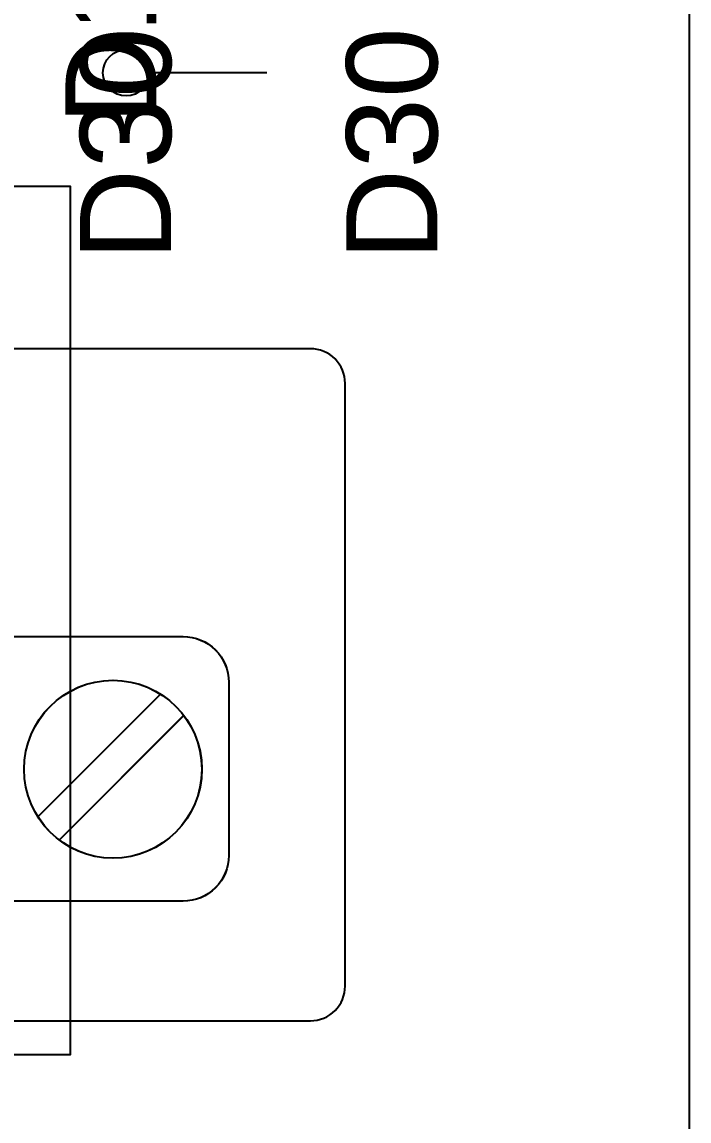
# Model space of a CAD drawing. Extents: x 1 to 47, y 1 to 35.
# Drawn here: x 44.206 to 44.782, y 11.641 to 12.59 of the extents above; entities that cross this region are included whole.
import ezdxf

# ---------------------------------------------------------------- set-up
doc = ezdxf.new("R2010")
doc.units = 0
doc.header["$MEASUREMENT"] = 0
for name, color, linetype in [('10_00______DWG_', 7, 'CONTINUOUS'), ('6_01__9-_0-___10__RTD_INPU', 7, 'CONTINUOUS'), ('6_02__9-_B-___10__RTD_INPU', 7, 'CONTINUOUS'), ('6_03__9-_1-___10__RTD_INPU', 7, 'CONTINUOUS'), ('6_04__9-_C-___10__RTD_INPU', 7, 'CONTINUOUS'), ('6_05__9-_D-___10__RTD_INPU', 7, 'CONTINUOUS'), ('6_06__9-_2A___10__RTD_INPU', 7, 'CONTINUOUS'), ('6_07__9-_2B___10__RTD_INPU', 7, 'CONTINUOUS'), ('6_08__9-_2C___10__RTD_INPU', 7, 'CONTINUOUS'), ('6_09__9-_2D___10__RTD_INPU', 7, 'CONTINUOUS'), ('6_10__9-_2G___10__RTD_INPU', 7, 'CONTINUOUS'), ('6_11__9-_3-___10__RTD_INPU', 7, 'CONTINUOUS'), ('6_12__9-_4-___10__RTD_INPU', 7, 'CONTINUOUS'), ('6_13__9-_5-___10__RTD_INPU', 7, 'CONTINUOUS'), ('6_14__9-_6-___10__RTD_INPU', 7, 'CONTINUOUS'), ('6_15__9-_70___10__RTD_INPU', 7, 'CONTINUOUS'), ('6_16__9-_L0___10__RTD_INPU', 7, 'CONTINUOUS'), ('6_17__9-_77___10__RTD_INPU', 7, 'CONTINUOUS'), ('6_18__9-_7-___10__RTD_INPU', 7, 'CONTINUOUS'), ('6_19__9-_L-___10__RTD_INPU', 7, 'CONTINUOUS'), ('7_01__0-__EMPTY', 7, 'CONTINUOUS'), ('7_02__B-___3__DI___4__DO__', 7, 'CONTINUOUS'), ('7_03__1-___4__DI___4__DO__', 7, 'CONTINUOUS'), ('7_04__C-___4__DI___4__DO__', 7, 'CONTINUOUS'), ('7_05__D-___4__DI___3__DO__', 7, 'CONTINUOUS'), ('7_06__2A___8__FORM_A_DO', 7, 'CONTINUOUS'), ('7_07__2B___8__FORM_B_DO', 7, 'CONTINUOUS'), ('7_08__2C___8__DO__6__FORM_', 7, 'CONTINUOUS'), ('7_09__2D___8__DO__2__FORM_', 7, 'CONTINUOUS'), ('7_10__2G___8__DO__4__FORM_', 7, 'CONTINUOUS'), ('7_11__3-___8__DI', 7, 'CONTINUOUS'), ('7_12__4-___14__DI', 7, 'CONTINUOUS'), ('7_13__5-___8__AI', 7, 'CONTINUOUS'), ('7_14__6-___4__AI____4__AO', 7, 'CONTINUOUS'), ('7_15__70___2__AVI____4__AF', 7, 'CONTINUOUS'), ('7_16__L0___2__LEA_AVI____4', 7, 'CONTINUOUS'), ('7_17__77___8__AFDI', 7, 'CONTINUOUS'), ('7_18__7-___2__AVI____7__DI', 7, 'CONTINUOUS'), ('7_19__L-___2__AVI____7__DI', 7, 'CONTINUOUS')]:
    doc.layers.add(name, color=color, linetype=linetype)
doc.styles.add('ARIAL', font='arial.ttf')

msp = doc.modelspace()

# ---------------------------------------------------------------- linework, layer by layer
at = {"layer": '10_00______DWG_'}
msp.add_lwpolyline([(39.7527, 17.06289), (44.41805, 17.06289, -0.414214), (44.49679, 16.98415), (44.49679, 16.89556, 0.414214), (44.6149, 16.77745), (44.70349, 16.77745, -0.414214), (44.78223, 16.69871), (44.78223, 10.1436, -0.414214), (44.70349, 10.06486), (44.6149, 10.06486, 0.414214), (44.49679, 9.94675), (44.49679, 9.85816, -0.414214), (44.41805, 9.77942), (39.7527, 9.77942, -0.414214), (39.67396, 9.85816), (39.67396, 9.94675, 0.414214), (39.55585, 10.06486), (39.46727, 10.06486, -0.414214), (39.38853, 10.1436), (39.38853, 16.69871, -0.414214), (39.46727, 16.77745), (39.55585, 16.77745, 0.414214), (39.67396, 16.89556), (39.67396, 16.98415, -0.414214)], format="xyb", close=True, dxfattribs=at)
at = {"layer": '6_01__9-_0-___10__RTD_INPU'}
msp.add_lwpolyline([(42.83253, 11.72769), (43.79776, 11.72769, 0.414214), (43.82765, 11.75758), (43.82765, 11.77269), (44.06765, 11.77269), (44.06765, 11.75758, 0.414214), (44.09753, 11.72769), (44.45526, 11.72769, 0.414973), (44.48515, 11.75758), (44.48515, 12.2778, 0.414973), (44.45526, 12.30769), (44.09753, 12.30769, 0.414214), (44.06765, 12.2778), (44.06765, 12.26269), (43.82765, 12.26269), (43.82765, 12.2778, 0.414214), (43.79776, 12.30769), (42.83253, 12.30769, 0.414214)], format="xyb", dxfattribs=at)
at = {"layer": '6_02__9-_B-___10__RTD_INPU'}
msp.add_lwpolyline([(44.18455, 12.05924), (44.34518, 12.05924, -0.414214), (44.38455, 12.01987), (44.38455, 11.87029, -0.414214), (44.34519, 11.83092), (44.18455, 11.83092)], format="xyb", dxfattribs=at)
for points in [[(44.21968, 11.90374), (44.32561, 12.00965)], [(44.23806, 11.88369), (44.34565, 11.99127)]]:
    msp.add_lwpolyline(points, dxfattribs=at)
msp.add_circle((44.28455, 11.94478), 0.07677, dxfattribs=at)
at = {"layer": '6_03__9-_1-___10__RTD_INPU'}
msp.add_lwpolyline([(44.18455, 12.05924), (44.34518, 12.05924, -0.414214), (44.38455, 12.01987), (44.38455, 11.87029, -0.414214), (44.34519, 11.83092), (44.18455, 11.83092)], format="xyb", dxfattribs=at)
for points in [[(44.21968, 11.90374), (44.32561, 12.00965)], [(44.23806, 11.88369), (44.34565, 11.99127)]]:
    msp.add_lwpolyline(points, dxfattribs=at)
msp.add_circle((44.28455, 11.94478), 0.07677, dxfattribs=at)
at = {"layer": '6_04__9-_C-___10__RTD_INPU'}
msp.add_lwpolyline([(44.18455, 12.05924), (44.34518, 12.05924, -0.414214), (44.38455, 12.01987), (44.38455, 11.87029, -0.414214), (44.34519, 11.83092), (44.18455, 11.83092)], format="xyb", dxfattribs=at)
for points in [[(44.21968, 11.90374), (44.32561, 12.00965)], [(44.23806, 11.88369), (44.34565, 11.99127)]]:
    msp.add_lwpolyline(points, dxfattribs=at)
msp.add_circle((44.28455, 11.94478), 0.07677, dxfattribs=at)
at = {"layer": '6_05__9-_D-___10__RTD_INPU'}
msp.add_lwpolyline([(44.18455, 12.05924), (44.34518, 12.05924, -0.414214), (44.38455, 12.01987), (44.38455, 11.87029, -0.414214), (44.34519, 11.83092), (44.18455, 11.83092)], format="xyb", dxfattribs=at)
for points in [[(44.21968, 11.90374), (44.32561, 12.00965)], [(44.23806, 11.88369), (44.34565, 11.99127)]]:
    msp.add_lwpolyline(points, dxfattribs=at)
msp.add_circle((44.28455, 11.94478), 0.07677, dxfattribs=at)
at = {"layer": '6_06__9-_2A___10__RTD_INPU'}
msp.add_lwpolyline([(44.18455, 12.05924), (44.34518, 12.05924, -0.414214), (44.38455, 12.01987), (44.38455, 11.87029, -0.414214), (44.34519, 11.83092), (44.18455, 11.83092)], format="xyb", dxfattribs=at)
for points in [[(44.21968, 11.90374), (44.32561, 12.00965)], [(44.23806, 11.88369), (44.34565, 11.99127)]]:
    msp.add_lwpolyline(points, dxfattribs=at)
msp.add_circle((44.28455, 11.94478), 0.07677, dxfattribs=at)
at = {"layer": '6_07__9-_2B___10__RTD_INPU'}
msp.add_lwpolyline([(44.18455, 12.05924), (44.34518, 12.05924, -0.414214), (44.38455, 12.01987), (44.38455, 11.87029, -0.414214), (44.34519, 11.83092), (44.18455, 11.83092)], format="xyb", dxfattribs=at)
for points in [[(44.21968, 11.90374), (44.32561, 12.00965)], [(44.23806, 11.88369), (44.34565, 11.99127)]]:
    msp.add_lwpolyline(points, dxfattribs=at)
msp.add_circle((44.28455, 11.94478), 0.07677, dxfattribs=at)
at = {"layer": '6_08__9-_2C___10__RTD_INPU'}
msp.add_lwpolyline([(44.18455, 12.05924), (44.34518, 12.05924, -0.414214), (44.38455, 12.01987), (44.38455, 11.87029, -0.414214), (44.34519, 11.83092), (44.18455, 11.83092)], format="xyb", dxfattribs=at)
for points in [[(44.21968, 11.90374), (44.32561, 12.00965)], [(44.23806, 11.88369), (44.34565, 11.99127)]]:
    msp.add_lwpolyline(points, dxfattribs=at)
msp.add_circle((44.28455, 11.94478), 0.07677, dxfattribs=at)
at = {"layer": '6_09__9-_2D___10__RTD_INPU'}
msp.add_lwpolyline([(44.18455, 12.05924), (44.34518, 12.05924, -0.414214), (44.38455, 12.01987), (44.38455, 11.87029, -0.414214), (44.34519, 11.83092), (44.18455, 11.83092)], format="xyb", dxfattribs=at)
for points in [[(44.21968, 11.90374), (44.32561, 12.00965)], [(44.23806, 11.88369), (44.34565, 11.99127)]]:
    msp.add_lwpolyline(points, dxfattribs=at)
msp.add_circle((44.28455, 11.94478), 0.07677, dxfattribs=at)
at = {"layer": '6_10__9-_2G___10__RTD_INPU'}
msp.add_lwpolyline([(44.18455, 12.05924), (44.34518, 12.05924, -0.414214), (44.38455, 12.01987), (44.38455, 11.87029, -0.414214), (44.34519, 11.83092), (44.18455, 11.83092)], format="xyb", dxfattribs=at)
for points in [[(44.21968, 11.90374), (44.32561, 12.00965)], [(44.23806, 11.88369), (44.34565, 11.99127)]]:
    msp.add_lwpolyline(points, dxfattribs=at)
msp.add_circle((44.28455, 11.94478), 0.07677, dxfattribs=at)
at = {"layer": '6_11__9-_3-___10__RTD_INPU'}
msp.add_lwpolyline([(44.18455, 12.05924), (44.34518, 12.05924, -0.414214), (44.38455, 12.01987), (44.38455, 11.87029, -0.414214), (44.34519, 11.83092), (44.18455, 11.83092)], format="xyb", dxfattribs=at)
for points in [[(44.21968, 11.90374), (44.32561, 12.00965)], [(44.23806, 11.88369), (44.34565, 11.99127)]]:
    msp.add_lwpolyline(points, dxfattribs=at)
msp.add_circle((44.28455, 11.94478), 0.07677, dxfattribs=at)
at = {"layer": '6_12__9-_4-___10__RTD_INPU'}
msp.add_lwpolyline([(44.18455, 12.05924), (44.34518, 12.05924, -0.414214), (44.38455, 12.01987), (44.38455, 11.87029, -0.414214), (44.34519, 11.83092), (44.18455, 11.83092)], format="xyb", dxfattribs=at)
for points in [[(44.21968, 11.90374), (44.32561, 12.00965)], [(44.23806, 11.88369), (44.34565, 11.99127)]]:
    msp.add_lwpolyline(points, dxfattribs=at)
msp.add_circle((44.28455, 11.94478), 0.07677, dxfattribs=at)
at = {"layer": '6_13__9-_5-___10__RTD_INPU'}
msp.add_lwpolyline([(44.18455, 12.05924), (44.34518, 12.05924, -0.414214), (44.38455, 12.01987), (44.38455, 11.87029, -0.414214), (44.34519, 11.83092), (44.18455, 11.83092)], format="xyb", dxfattribs=at)
for points in [[(44.21968, 11.90374), (44.32561, 12.00965)], [(44.23806, 11.88369), (44.34565, 11.99127)]]:
    msp.add_lwpolyline(points, dxfattribs=at)
msp.add_circle((44.28455, 11.94478), 0.07677, dxfattribs=at)
at = {"layer": '6_14__9-_6-___10__RTD_INPU'}
msp.add_lwpolyline([(44.18455, 12.05924), (44.34518, 12.05924, -0.414214), (44.38455, 12.01987), (44.38455, 11.87029, -0.414214), (44.34519, 11.83092), (44.18455, 11.83092)], format="xyb", dxfattribs=at)
for points in [[(44.21968, 11.90374), (44.32561, 12.00965)], [(44.23806, 11.88369), (44.34565, 11.99127)]]:
    msp.add_lwpolyline(points, dxfattribs=at)
msp.add_circle((44.28455, 11.94478), 0.07677, dxfattribs=at)
at = {"layer": '6_15__9-_70___10__RTD_INPU'}
msp.add_line((44.41747, 12.54589), (44.31585, 12.54589), dxfattribs=at)
msp.add_lwpolyline([(42.27038, 12.44794), (44.24768, 12.44794), (44.24768, 11.69823), (42.27038, 11.69823)], close=True, dxfattribs=at)
msp.add_circle((44.2959, 12.54587), 0.01996, dxfattribs=at)
at = {"layer": '6_16__9-_L0___10__RTD_INPU'}
msp.add_line((44.41747, 12.54589), (44.31585, 12.54589), dxfattribs=at)
msp.add_lwpolyline([(42.27038, 12.44794), (44.24768, 12.44794), (44.24768, 11.69823), (42.27038, 11.69823)], close=True, dxfattribs=at)
msp.add_circle((44.2959, 12.54587), 0.01996, dxfattribs=at)
at = {"layer": '6_17__9-_77___10__RTD_INPU'}
msp.add_line((44.41747, 12.54589), (44.31585, 12.54589), dxfattribs=at)
msp.add_lwpolyline([(42.27038, 12.44794), (44.24768, 12.44794), (44.24768, 11.69823), (42.27038, 11.69823)], close=True, dxfattribs=at)
msp.add_circle((44.2959, 12.54587), 0.01996, dxfattribs=at)
at = {"layer": '6_18__9-_7-___10__RTD_INPU'}
msp.add_line((44.41747, 12.54589), (44.31585, 12.54589), dxfattribs=at)
msp.add_lwpolyline([(44.18455, 12.05924), (44.34518, 12.05924, -0.414214), (44.38455, 12.01987), (44.38455, 11.87029, -0.414214), (44.34519, 11.83092), (44.18455, 11.83092)], format="xyb", dxfattribs=at)
for points in [[(44.21968, 11.90374), (44.32561, 12.00965)], [(44.23806, 11.88369), (44.34565, 11.99127)]]:
    msp.add_lwpolyline(points, dxfattribs=at)
for centre, radius in [((44.2959, 12.54587), 0.01996), ((44.28455, 11.94478), 0.07677)]:
    msp.add_circle(centre, radius, dxfattribs=at)
at = {"layer": '6_19__9-_L-___10__RTD_INPU'}
msp.add_line((44.41747, 12.54589), (44.31585, 12.54589), dxfattribs=at)
msp.add_lwpolyline([(44.18455, 12.05924), (44.34518, 12.05924, -0.414214), (44.38455, 12.01987), (44.38455, 11.87029, -0.414214), (44.34519, 11.83092), (44.18455, 11.83092)], format="xyb", dxfattribs=at)
for points in [[(44.21968, 11.90374), (44.32561, 12.00965)], [(44.23806, 11.88369), (44.34565, 11.99127)]]:
    msp.add_lwpolyline(points, dxfattribs=at)
for centre, radius in [((44.2959, 12.54587), 0.01996), ((44.28455, 11.94478), 0.07677)]:
    msp.add_circle(centre, radius, dxfattribs=at)
at = {"layer": '7_01__0-__EMPTY'}
msp.add_lwpolyline([(42.83253, 11.72769), (43.79776, 11.72769, 0.414214), (43.82765, 11.75758), (43.82765, 11.77269), (44.06765, 11.77269), (44.06765, 11.75758, 0.414214), (44.09753, 11.72769), (44.45526, 11.72769, 0.414973), (44.48515, 11.75758), (44.48515, 12.2778, 0.414973), (44.45526, 12.30769), (44.09753, 12.30769, 0.414214), (44.06765, 12.2778), (44.06765, 12.26269), (43.82765, 12.26269), (43.82765, 12.2778, 0.414214), (43.79776, 12.30769), (42.83253, 12.30769, 0.414214)], format="xyb", dxfattribs=at)
at = {"layer": '7_02__B-___3__DI___4__DO__'}
msp.add_lwpolyline([(44.18467, 12.05924), (44.3453, 12.05924, -0.414214), (44.38467, 12.01987), (44.38467, 11.87029, -0.414214), (44.34531, 11.83092), (44.18467, 11.83092)], format="xyb", dxfattribs=at)
for points in [[(44.2198, 11.90374), (44.32573, 12.00965)], [(44.23818, 11.88369), (44.34577, 11.99127)]]:
    msp.add_lwpolyline(points, dxfattribs=at)
msp.add_circle((44.28468, 11.94478), 0.07677, dxfattribs=at)
at = {"layer": '7_03__1-___4__DI___4__DO__'}
msp.add_lwpolyline([(44.18467, 12.05924), (44.3453, 12.05924, -0.414214), (44.38467, 12.01987), (44.38467, 11.87029, -0.414214), (44.34531, 11.83092), (44.18467, 11.83092)], format="xyb", dxfattribs=at)
for points in [[(44.2198, 11.90374), (44.32573, 12.00965)], [(44.23818, 11.88369), (44.34577, 11.99127)]]:
    msp.add_lwpolyline(points, dxfattribs=at)
msp.add_circle((44.28468, 11.94478), 0.07677, dxfattribs=at)
at = {"layer": '7_04__C-___4__DI___4__DO__'}
msp.add_lwpolyline([(44.18467, 12.05924), (44.3453, 12.05924, -0.414214), (44.38467, 12.01987), (44.38467, 11.87029, -0.414214), (44.34531, 11.83092), (44.18467, 11.83092)], format="xyb", dxfattribs=at)
for points in [[(44.2198, 11.90374), (44.32573, 12.00965)], [(44.23818, 11.88369), (44.34577, 11.99127)]]:
    msp.add_lwpolyline(points, dxfattribs=at)
msp.add_circle((44.28468, 11.94478), 0.07677, dxfattribs=at)
at = {"layer": '7_05__D-___4__DI___3__DO__'}
msp.add_lwpolyline([(44.18467, 12.05924), (44.3453, 12.05924, -0.414214), (44.38467, 12.01987), (44.38467, 11.87029, -0.414214), (44.34531, 11.83092), (44.18467, 11.83092)], format="xyb", dxfattribs=at)
for points in [[(44.2198, 11.90374), (44.32573, 12.00965)], [(44.23818, 11.88369), (44.34577, 11.99127)]]:
    msp.add_lwpolyline(points, dxfattribs=at)
msp.add_circle((44.28468, 11.94478), 0.07677, dxfattribs=at)
at = {"layer": '7_06__2A___8__FORM_A_DO'}
msp.add_lwpolyline([(44.18467, 12.05924), (44.3453, 12.05924, -0.414214), (44.38467, 12.01987), (44.38467, 11.87029, -0.414214), (44.34531, 11.83092), (44.18467, 11.83092)], format="xyb", dxfattribs=at)
for points in [[(44.2198, 11.90374), (44.32573, 12.00965)], [(44.23818, 11.88369), (44.34577, 11.99127)]]:
    msp.add_lwpolyline(points, dxfattribs=at)
msp.add_circle((44.28468, 11.94478), 0.07677, dxfattribs=at)
at = {"layer": '7_07__2B___8__FORM_B_DO'}
msp.add_lwpolyline([(44.18467, 12.05924), (44.3453, 12.05924, -0.414214), (44.38467, 12.01987), (44.38467, 11.87029, -0.414214), (44.34531, 11.83092), (44.18467, 11.83092)], format="xyb", dxfattribs=at)
for points in [[(44.2198, 11.90374), (44.32573, 12.00965)], [(44.23818, 11.88369), (44.34577, 11.99127)]]:
    msp.add_lwpolyline(points, dxfattribs=at)
msp.add_circle((44.28468, 11.94478), 0.07677, dxfattribs=at)
at = {"layer": '7_08__2C___8__DO__6__FORM_'}
msp.add_lwpolyline([(44.18467, 12.05924), (44.3453, 12.05924, -0.414214), (44.38467, 12.01987), (44.38467, 11.87029, -0.414214), (44.34531, 11.83092), (44.18467, 11.83092)], format="xyb", dxfattribs=at)
for points in [[(44.2198, 11.90374), (44.32573, 12.00965)], [(44.23818, 11.88369), (44.34577, 11.99127)]]:
    msp.add_lwpolyline(points, dxfattribs=at)
msp.add_circle((44.28468, 11.94478), 0.07677, dxfattribs=at)
at = {"layer": '7_09__2D___8__DO__2__FORM_'}
msp.add_lwpolyline([(44.18467, 12.05924), (44.3453, 12.05924, -0.414214), (44.38467, 12.01987), (44.38467, 11.87029, -0.414214), (44.34531, 11.83092), (44.18467, 11.83092)], format="xyb", dxfattribs=at)
for points in [[(44.2198, 11.90374), (44.32573, 12.00965)], [(44.23818, 11.88369), (44.34577, 11.99127)]]:
    msp.add_lwpolyline(points, dxfattribs=at)
msp.add_circle((44.28468, 11.94478), 0.07677, dxfattribs=at)
at = {"layer": '7_10__2G___8__DO__4__FORM_'}
msp.add_lwpolyline([(44.18467, 12.05924), (44.3453, 12.05924, -0.414214), (44.38467, 12.01987), (44.38467, 11.87029, -0.414214), (44.34531, 11.83092), (44.18467, 11.83092)], format="xyb", dxfattribs=at)
for points in [[(44.2198, 11.90374), (44.32573, 12.00965)], [(44.23818, 11.88369), (44.34577, 11.99127)]]:
    msp.add_lwpolyline(points, dxfattribs=at)
msp.add_circle((44.28468, 11.94478), 0.07677, dxfattribs=at)
at = {"layer": '7_11__3-___8__DI'}
msp.add_lwpolyline([(44.18467, 12.05924), (44.3453, 12.05924, -0.414214), (44.38467, 12.01987), (44.38467, 11.87029, -0.414214), (44.34531, 11.83092), (44.18467, 11.83092)], format="xyb", dxfattribs=at)
for points in [[(44.2198, 11.90374), (44.32573, 12.00965)], [(44.23818, 11.88369), (44.34577, 11.99127)]]:
    msp.add_lwpolyline(points, dxfattribs=at)
msp.add_circle((44.28468, 11.94478), 0.07677, dxfattribs=at)
at = {"layer": '7_12__4-___14__DI'}
msp.add_lwpolyline([(44.18467, 12.05924), (44.3453, 12.05924, -0.414214), (44.38467, 12.01987), (44.38467, 11.87029, -0.414214), (44.34531, 11.83092), (44.18467, 11.83092)], format="xyb", dxfattribs=at)
for points in [[(44.2198, 11.90374), (44.32573, 12.00965)], [(44.23818, 11.88369), (44.34577, 11.99127)]]:
    msp.add_lwpolyline(points, dxfattribs=at)
msp.add_circle((44.28468, 11.94478), 0.07677, dxfattribs=at)
at = {"layer": '7_13__5-___8__AI'}
msp.add_lwpolyline([(44.18467, 12.05924), (44.3453, 12.05924, -0.414214), (44.38467, 12.01987), (44.38467, 11.87029, -0.414214), (44.34531, 11.83092), (44.18467, 11.83092)], format="xyb", dxfattribs=at)
for points in [[(44.2198, 11.90374), (44.32573, 12.00965)], [(44.23818, 11.88369), (44.34577, 11.99127)]]:
    msp.add_lwpolyline(points, dxfattribs=at)
msp.add_circle((44.28468, 11.94478), 0.07677, dxfattribs=at)
at = {"layer": '7_14__6-___4__AI____4__AO'}
msp.add_lwpolyline([(44.18467, 12.05924), (44.3453, 12.05924, -0.414214), (44.38467, 12.01987), (44.38467, 11.87029, -0.414214), (44.34531, 11.83092), (44.18467, 11.83092)], format="xyb", dxfattribs=at)
for points in [[(44.2198, 11.90374), (44.32573, 12.00965)], [(44.23818, 11.88369), (44.34577, 11.99127)]]:
    msp.add_lwpolyline(points, dxfattribs=at)
msp.add_circle((44.28468, 11.94478), 0.07677, dxfattribs=at)
at = {"layer": '7_15__70___2__AVI____4__AF'}
msp.add_lwpolyline([(42.27038, 12.44794), (44.24768, 12.44794), (44.24768, 11.69823), (42.27038, 11.69823)], close=True, dxfattribs=at)
at = {"layer": '7_16__L0___2__LEA_AVI____4'}
msp.add_lwpolyline([(42.27038, 12.44794), (44.24768, 12.44794), (44.24768, 11.69823), (42.27038, 11.69823)], close=True, dxfattribs=at)
at = {"layer": '7_17__77___8__AFDI'}
msp.add_lwpolyline([(42.27038, 12.44794), (44.24768, 12.44794), (44.24768, 11.69823), (42.27038, 11.69823)], close=True, dxfattribs=at)
at = {"layer": '7_18__7-___2__AVI____7__DI'}
msp.add_lwpolyline([(44.18455, 12.05924), (44.34518, 12.05924, -0.414214), (44.38455, 12.01987), (44.38455, 11.87029, -0.414214), (44.34519, 11.83092), (44.18455, 11.83092)], format="xyb", dxfattribs=at)
for points in [[(44.21968, 11.90374), (44.32561, 12.00965)], [(44.23806, 11.88369), (44.34565, 11.99127)]]:
    msp.add_lwpolyline(points, dxfattribs=at)
msp.add_circle((44.28455, 11.94478), 0.07677, dxfattribs=at)
at = {"layer": '7_19__L-___2__AVI____7__DI'}
msp.add_lwpolyline([(44.18455, 12.05924), (44.34518, 12.05924, -0.414214), (44.38455, 12.01987), (44.38455, 11.87029, -0.414214), (44.34519, 11.83092), (44.18455, 11.83092)], format="xyb", dxfattribs=at)
for points in [[(44.21968, 11.90374), (44.32561, 12.00965)], [(44.23806, 11.88369), (44.34565, 11.99127)]]:
    msp.add_lwpolyline(points, dxfattribs=at)
msp.add_circle((44.28455, 11.94478), 0.07677, dxfattribs=at)

# ---------------------------------------------------------------- texts
at = {"layer": '6_01__9-_0-___10__RTD_INPU', "style": 'ARIAL'}
msp.add_text('D30', height=0.078667, rotation=90, dxfattribs=at).set_placement((44.33479, 12.38366))
at = {"layer": '6_02__9-_B-___10__RTD_INPU', "style": 'ARIAL'}
msp.add_text('D30', height=0.078667, rotation=90, dxfattribs=at).set_placement((44.33479, 12.38366))
at = {"layer": '6_03__9-_1-___10__RTD_INPU', "style": 'ARIAL'}
msp.add_text('D30', height=0.078667, rotation=90, dxfattribs=at).set_placement((44.33479, 12.38366))
at = {"layer": '6_04__9-_C-___10__RTD_INPU', "style": 'ARIAL'}
msp.add_text('D30', height=0.078667, rotation=90, dxfattribs=at).set_placement((44.33479, 12.38366))
at = {"layer": '6_05__9-_D-___10__RTD_INPU', "style": 'ARIAL'}
msp.add_text('D30', height=0.078667, rotation=90, dxfattribs=at).set_placement((44.33479, 12.38366))
at = {"layer": '6_06__9-_2A___10__RTD_INPU', "style": 'ARIAL'}
msp.add_text('D30', height=0.078667, rotation=90, dxfattribs=at).set_placement((44.33479, 12.38366))
at = {"layer": '6_07__9-_2B___10__RTD_INPU', "style": 'ARIAL'}
msp.add_text('D30', height=0.078667, rotation=90, dxfattribs=at).set_placement((44.33479, 12.38366))
at = {"layer": '6_08__9-_2C___10__RTD_INPU', "style": 'ARIAL'}
msp.add_text('D30', height=0.078667, rotation=90, dxfattribs=at).set_placement((44.33479, 12.38366))
at = {"layer": '6_09__9-_2D___10__RTD_INPU', "style": 'ARIAL'}
msp.add_text('D30', height=0.078667, rotation=90, dxfattribs=at).set_placement((44.33479, 12.38366))
at = {"layer": '6_10__9-_2G___10__RTD_INPU', "style": 'ARIAL'}
msp.add_text('D30', height=0.078667, rotation=90, dxfattribs=at).set_placement((44.33479, 12.38366))
at = {"layer": '6_11__9-_3-___10__RTD_INPU', "style": 'ARIAL'}
msp.add_text('D30', height=0.078667, rotation=90, dxfattribs=at).set_placement((44.33479, 12.38366))
at = {"layer": '6_12__9-_4-___10__RTD_INPU', "style": 'ARIAL'}
msp.add_text('D30', height=0.078667, rotation=90, dxfattribs=at).set_placement((44.33479, 12.38366))
at = {"layer": '6_13__9-_5-___10__RTD_INPU', "style": 'ARIAL'}
msp.add_text('D30', height=0.078667, rotation=90, dxfattribs=at).set_placement((44.33479, 12.38366))
at = {"layer": '6_14__9-_6-___10__RTD_INPU', "style": 'ARIAL'}
msp.add_text('D30', height=0.078667, rotation=90, dxfattribs=at).set_placement((44.33479, 12.38366))
at = {"layer": '6_15__9-_70___10__RTD_INPU', "style": 'ARIAL'}
msp.add_text('D30', height=0.078667, rotation=90, dxfattribs=at).set_placement((44.56478, 12.38366))
at = {"layer": '6_16__9-_L0___10__RTD_INPU', "style": 'ARIAL'}
msp.add_text('D30', height=0.078667, rotation=90, dxfattribs=at).set_placement((44.56478, 12.38366))
at = {"layer": '6_17__9-_77___10__RTD_INPU', "style": 'ARIAL'}
msp.add_text('D30', height=0.078667, rotation=90, dxfattribs=at).set_placement((44.56478, 12.38366))
at = {"layer": '6_18__9-_7-___10__RTD_INPU', "style": 'ARIAL'}
msp.add_text('D30', height=0.078667, rotation=90, dxfattribs=at).set_placement((44.56478, 12.38366))
at = {"layer": '6_19__9-_L-___10__RTD_INPU', "style": 'ARIAL'}
msp.add_text('D30', height=0.078667, rotation=90, dxfattribs=at).set_placement((44.56478, 12.38366))
at = {"layer": '7_15__70___2__AVI____4__AF', "style": 'ARIAL'}
msp.add_text('D16', height=0.078667, rotation=90, dxfattribs=at).set_placement((44.32218, 12.50077))
at = {"layer": '7_16__L0___2__LEA_AVI____4', "style": 'ARIAL'}
msp.add_text('D16', height=0.078667, rotation=90, dxfattribs=at).set_placement((44.32218, 12.50077))
at = {"layer": '7_17__77___8__AFDI', "style": 'ARIAL'}
msp.add_text('D16', height=0.078667, rotation=90, dxfattribs=at).set_placement((44.32218, 12.50077))
at = {"layer": '7_18__7-___2__AVI____7__DI', "style": 'ARIAL'}
msp.add_text('D16', height=0.078667, rotation=90, dxfattribs=at).set_placement((44.32218, 12.50077))
at = {"layer": '7_19__L-___2__AVI____7__DI', "style": 'ARIAL'}
msp.add_text('D16', height=0.078667, rotation=90, dxfattribs=at).set_placement((44.32218, 12.50077))

doc.saveas('drawing.dxf')
